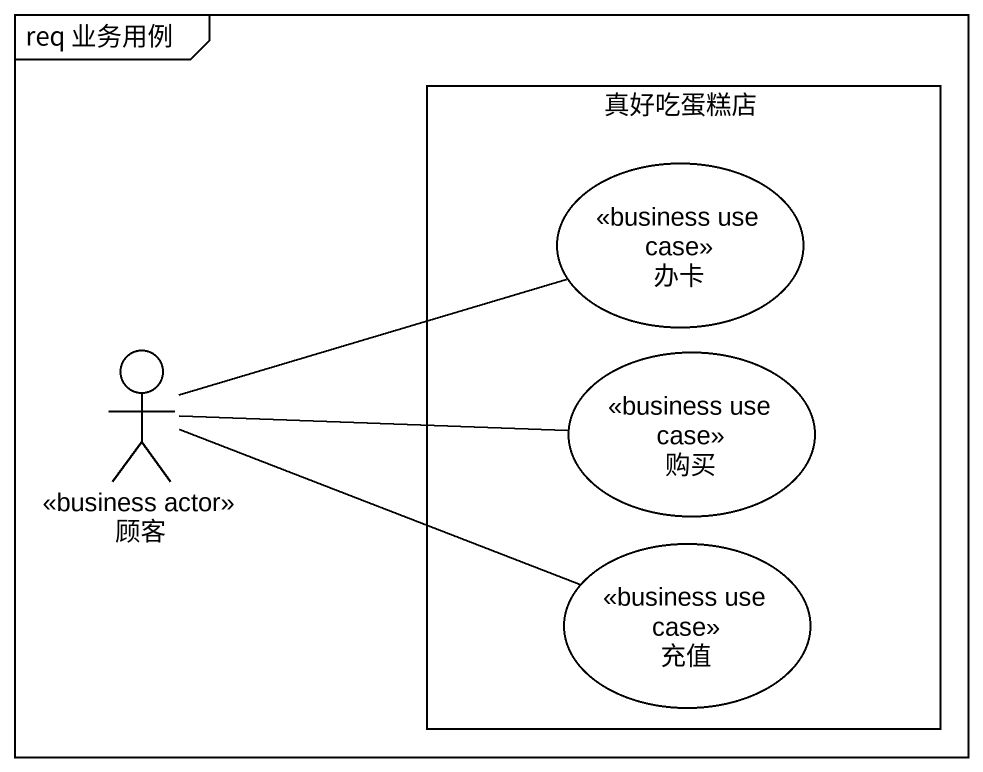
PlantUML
@startuml
mainframe req 业务用例
rectangle 真好吃蛋糕店 {
  usecase 办卡 <<business use case>>
  usecase 购买 <<business use case>>
  usecase 充值 <<business use case>>
}
actor 顾客 <<business actor>>
顾客 -right- 办卡
顾客 -right- 购买
顾客 -right- 充值
@enduml
